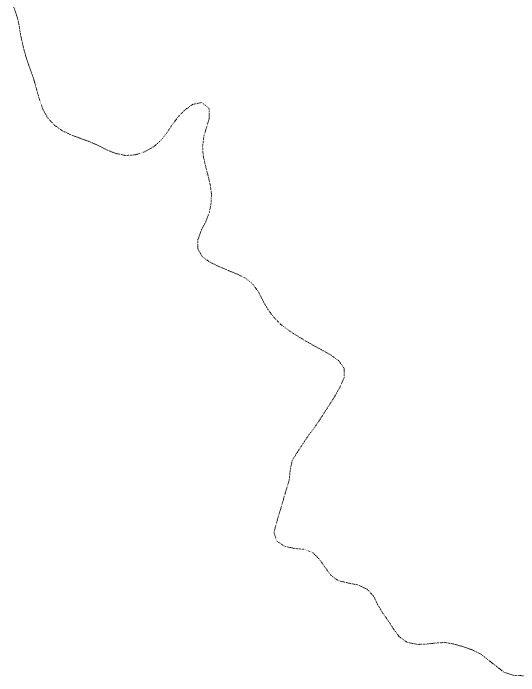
# Model space of a CAD drawing. Extents: x 682410 to 689460, y 7661803 to 7669124.
# Drawn here: x 683747.7 to 684081, y 7663826.4 to 7664263.4 of the extents above; entities that cross this region are included whole.
import ezdxf

# ---------------------------------------------------------------- set-up
doc = ezdxf.new("R2010")
doc.units = 0
doc.header["$MEASUREMENT"] = 0
doc.linetypes.add('DOT', pattern=[0.25, 0, -0.25])
doc.layers.add('02 TOE_Line', color=1, linetype='DOT', lineweight=20)

msp = doc.modelspace()

# ---------------------------------------------------------------- linework, layer by layer
at = {"layer": '02 TOE_Line'}
msp.add_polyline3d([(684084.63, 7663826.4, 4078.64), (684077.64, 7663826.64, 4079.44), (684071.42, 7663828.69, 4080.1), (684066.55, 7663832.43, 4080.86), (684061.4, 7663836.46, 4081.53), (684056.04, 7663840.62, 4082.2), (684050.67, 7663843.35, 4082.7), (684044.48, 7663845.51, 4083.22), (684038.55, 7663847.27, 4083.8), (684032.49, 7663848.35, 4084.27), (684026.37, 7663848, 4084.73), (684020.26, 7663847.32, 4085.25), (684014.27, 7663847.08, 4085.9), (684007.46, 7663848.45, 4086.62), (684002.09, 7663852.3, 4087.41), (683998.26, 7663857.56, 4088.18), (683994.97, 7663862.73, 4088.99), (683991.45, 7663867.66, 4089.47), (683987.97, 7663873.43, 4089.99), (683985.29, 7663878.92, 4090.55), (683981.06, 7663883.46, 4090.92), (683974.88, 7663886.37, 4091.14), (683968.38, 7663887.62, 4091.3), (683962.04, 7663889.15, 4091.32), (683957.08, 7663892.74, 4091.49), (683953.36, 7663897.93, 4092.31), (683949.49, 7663903.34, 4093.17), (683945.14, 7663907.74, 4094.1), (683939.4, 7663909.78, 4095.1), (683933.26, 7663910.37, 4095.93), (683926.89, 7663911.7, 4096.52), (683921.48, 7663915.18, 4096.95), (683919.57, 7663920.88, 4097.09), (683921.25, 7663927.07, 4097.26), (683929.69, 7663955.6, 4098.77), (683930.35, 7663962.4, 4099.2), (683931.81, 7663968.76, 4099.58), (683935.53, 7663974.56, 4100.31), (683938.86, 7663979.66, 4100.89), (683942.46, 7663985.01, 4101.72), (683946.13, 7663989.85, 4102.8), (683949.98, 7663995.45, 4104.13), (683953.27, 7664000.61, 4105.23), (683956.64, 7664005.83, 4106.36), (683959.92, 7664011, 4107.48), (683963.15, 7664016.81, 4108.6), (683965.82, 7664022.87, 4109.45), (683965.85, 7664029.25, 4110.23), (683962.37, 7664034.18, 4111.05), (683956.93, 7664038.08, 4112.06), (683950.88, 7664041.45, 4113.13), (683945.53, 7664044.36, 4113.95), (683939.56, 7664047.8, 4114.63), (683934.12, 7664051.09, 4115.03), (683928.83, 7664054.54, 4115.26), (683923.81, 7664058.43, 4115.26), (683919.34, 7664063.03, 4115.24), (683915.49, 7664068.27, 4115.19), (683912.33, 7664073.81, 4115.21), (683909.68, 7664079.22, 4115.39), (683905.56, 7664084.84, 4115.66), (683900.57, 7664088.84, 4115.89), (683895.04, 7664091.5, 4116.12), (683889.3, 7664093.82, 4116.41), (683883.17, 7664096.47, 4116.75), (683877.48, 7664099.14, 4117.23), (683872.3, 7664102.92, 4117.72), (683869.36, 7664108.16, 4117.99), (683869.5, 7664114.2, 4118.42), (683871.79, 7664120.41, 4119.23), (683874.72, 7664125.98, 4119.96), (683877.02, 7664132.03, 4120.6), (683878.22, 7664138.35, 4121.08), (683878.41, 7664144.52, 4121.6), (683877.54, 7664150.52, 4122.19), (683876.03, 7664156.75, 4122.61), (683874.45, 7664162.86, 4123.05), (683872.95, 7664169.51, 4123.48), (683872.58, 7664175.64, 4123.91), (683873.46, 7664182.41, 4124.3), (683875.22, 7664188.24, 4124.43), (683876.92, 7664194, 4124.67), (683876.85, 7664200.51, 4125.05), (683872.08, 7664204.5, 4125.49), (683866.09, 7664203.32, 4126.08), (683860.96, 7664199.68, 4126.65), (683856.53, 7664195.14, 4127.22), (683852.56, 7664189.86, 4127.53), (683849, 7664184.49, 4127.9), (683845.1, 7664179.55, 4128.08), (683840.55, 7664175.53, 4128.23), (683834.5, 7664172.07, 4128.44), (683828.09, 7664169.99, 4128.63), (683821.75, 7664169.56, 4128.77), (683815.05, 7664170.96, 4128.93), (683809.32, 7664173.32, 4129.03), (683803.49, 7664176.29, 4129.39), (683797.29, 7664178.95, 4129.68), (683791.37, 7664181.11, 4129.97), (683785.32, 7664183.34, 4130.13), (683779.68, 7664186.15, 4130.54), (683774.77, 7664189.61, 4130.77), (683770.49, 7664194.34, 4131.3), (683767.46, 7664199.61, 4131.55), (683765.23, 7664205.69, 4132.05), (683763.45, 7664211.94, 4132.82), (683761.85, 7664217.75, 4133.36), (683759.99, 7664223.61, 4133.91), (683757.74, 7664229.61, 4134.49), (683755.81, 7664235.65, 4135.08), (683754.04, 7664242.36, 4135.6), (683752.54, 7664249.21, 4136.31), (683751.5, 7664255.89, 4137.01), (683749.95, 7664262.19, 4137.55), (683747.72, 7664268.24, 4137.98)], dxfattribs=at)

doc.saveas('drawing.dxf')
